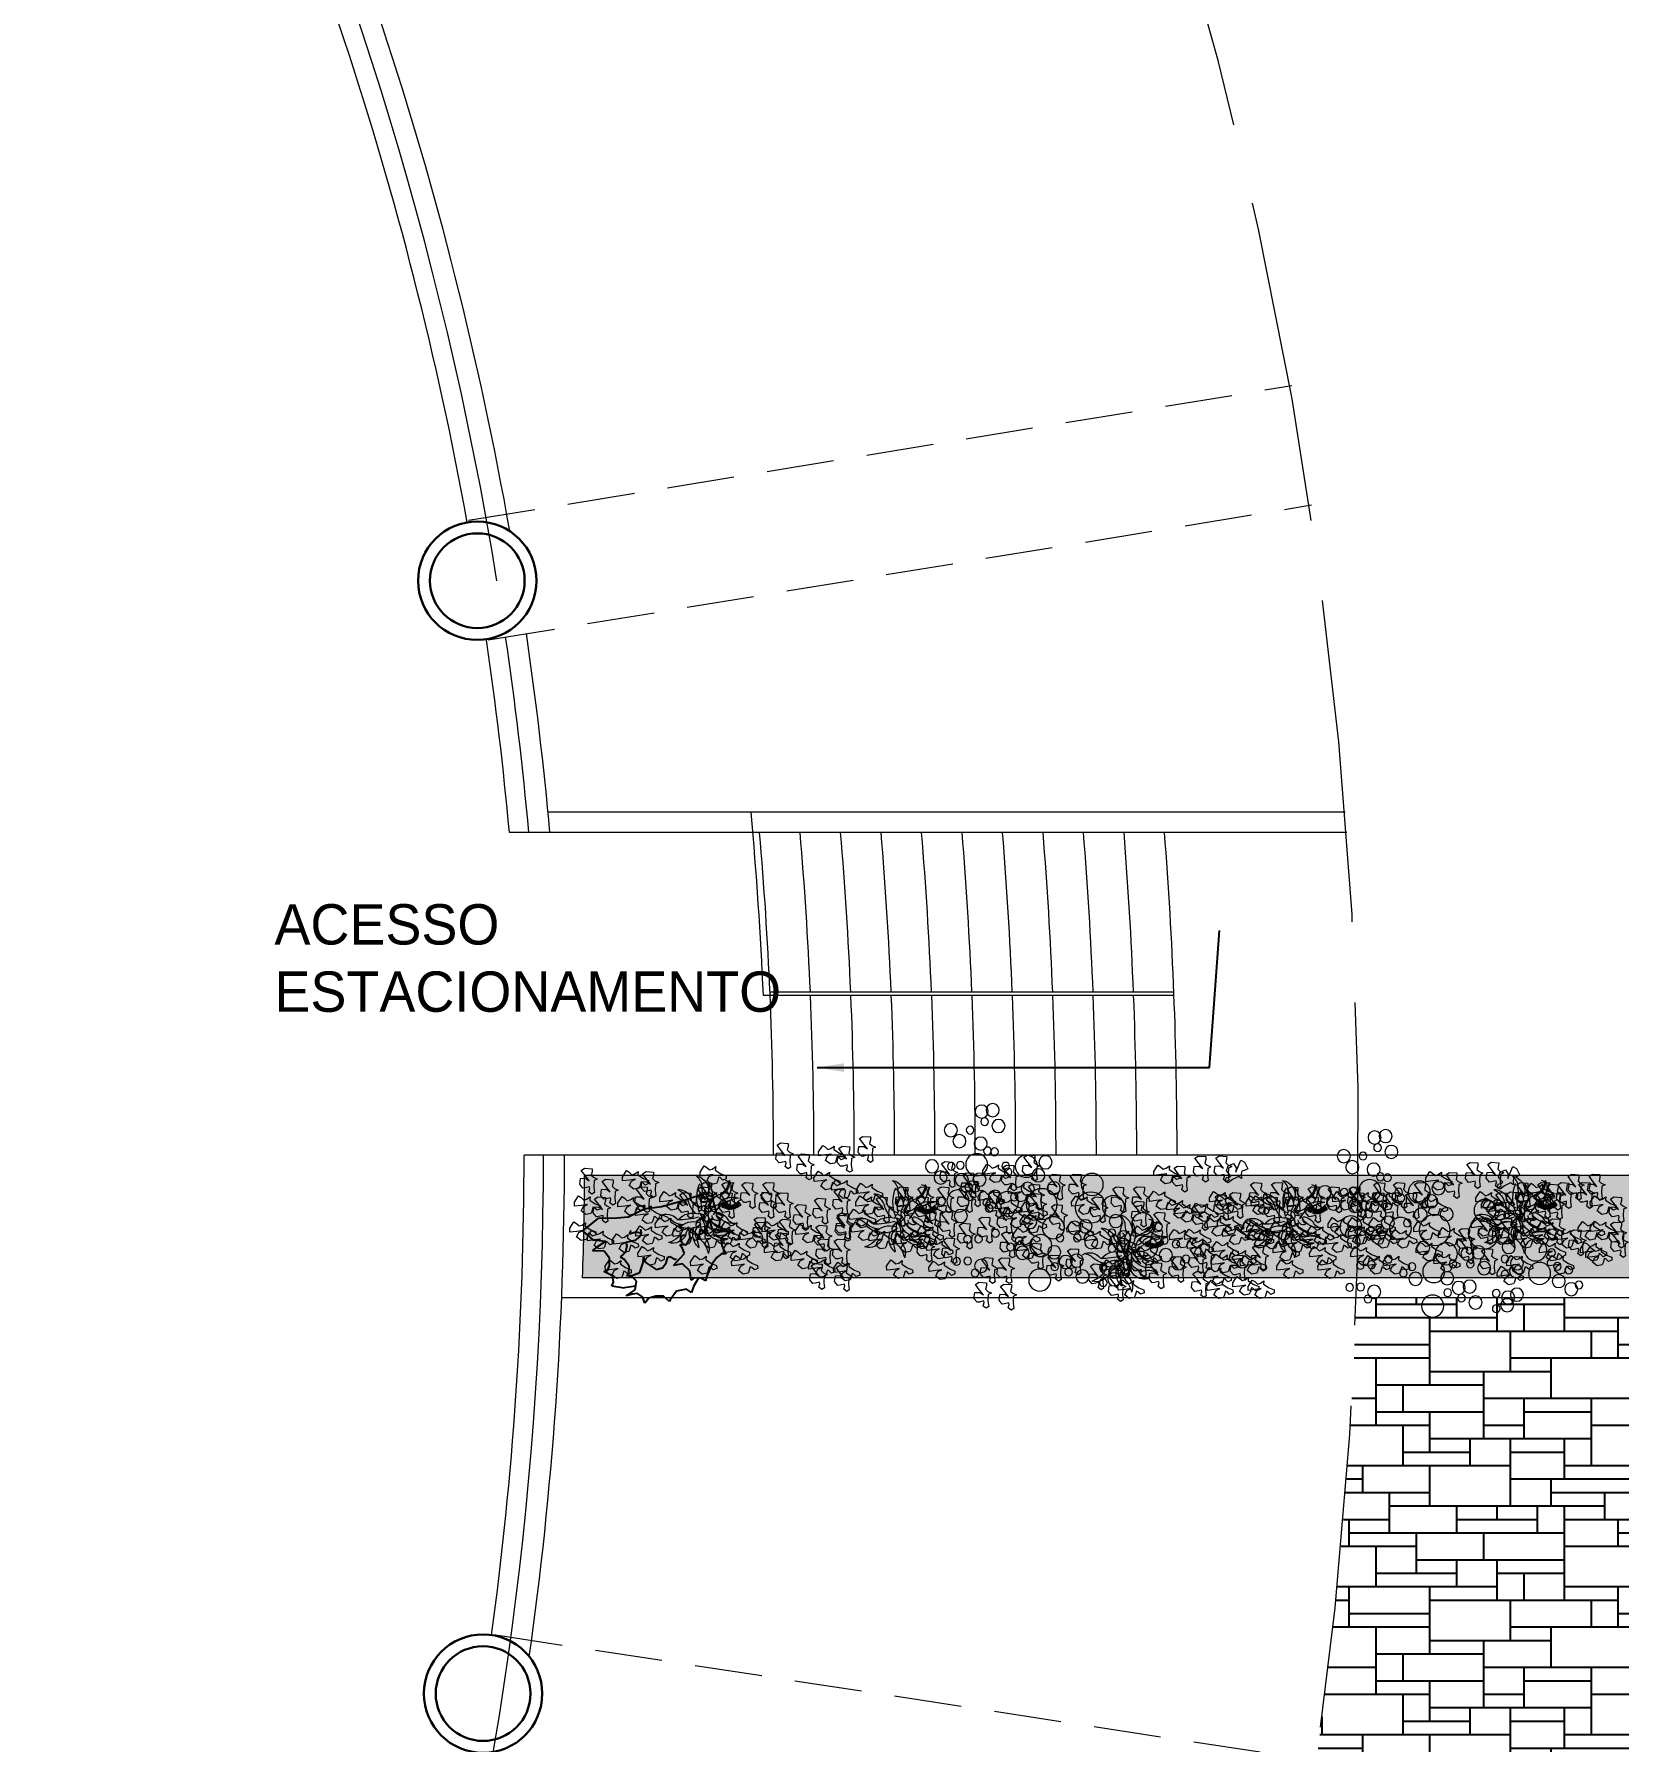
# Model space of a CAD drawing. Header units: millimetres. Extents: x 383 to 523, y 252 to 344.
# Drawn here: x 450.79 to 462.57, y 292.88 to 305.58 of the extents above; entities that cross this region are included whole.
import ezdxf

# ---------------------------------------------------------------- set-up
doc = ezdxf.new("R2010")
doc.units = ezdxf.units.MM
doc.header["$MEASUREMENT"] = 0
doc.linetypes.add('ACAD_ISO02W100', pattern=[15, 12, -3])
doc.linetypes.add('DASHED', pattern=[0.75, 0.5, -0.25])
for name, color, linetype in [('alberi', 74, 'Continuous'), ('muebles', 193, 'Continuous'), ('Terreno', 41, 'Continuous')]:
    doc.layers.add(name, color=color, linetype=linetype)
for name, color, linetype, lineweight in [('cubierta', 1, 'ACAD_ISO02W100', 15), ('muros', 5, 'Continuous', 30), ('plantas', 76, 'Continuous', 15)]:
    doc.layers.add(name, color=color, linetype=linetype, lineweight=lineweight)
doc.dimstyles.new('ISO-25', dxfattribs={"dimtxt": 0.2, "dimasz": 0.2, "dimexe": 0.5, "dimexo": 0.2, "dimgap": 0.2, "dimtad": 1, "dimdsep": 46, "dimtxsty": 'Standard', "dimcen": 0.2, "dimadec": 0, "dimazin": 0, "dimtfac": 1, "dimtmove": 0, "dimatfit": 3, "dimfxl": 1, "dimarcsym": 0})

# ---------------------------------------------------------------- blocks, each defined once
blk = doc.blocks.new('BRANCHS', base_point=(1.4853, 0.588))
for p, q in [((1.5146, 0.6522), (1.4864, 0.6366)), ((1.5313, 0.6501), (1.5146, 0.6522)), ((1.4971, 0.6014), (1.4858, 0.588)), ((1.4858, 0.588), (1.5005, 0.5883)), ((1.4864, 0.6366), (1.4921, 0.6254)), ((1.4921, 0.6254), (1.5019, 0.6135)), ((1.5019, 0.6135), (1.4971, 0.6014)), ((1.5005, 0.5883), (1.5139, 0.5633)), ((1.5199, 0.5964), (1.5255, 0.6211)), ((1.5292, 0.6122), (1.5199, 0.5964)), ((1.5255, 0.6211), (1.5313, 0.6501)), ((1.5487, 0.6203), (1.5292, 0.6122)), ((1.5482, 0.5759), (1.5568, 0.5791)), ((1.5622, 0.5996), (1.5487, 0.6203)), ((1.5568, 0.5791), (1.5622, 0.5996)), ((1.5139, 0.5633), (1.5211, 0.5412)), ((1.5211, 0.5412), (1.5336, 0.5396)), ((1.5291, 0.572), (1.5482, 0.5759)), ((1.5308, 0.5654), (1.5291, 0.572)), ((1.5407, 0.5536), (1.5308, 0.5654)), ((1.5336, 0.5396), (1.5407, 0.5536))]:
    blk.add_line(p, q)
blk = doc.blocks.new('plantita')
at = {"layer": 'plantas'}
for p, q in [((-0.273, 0.117), (-0.273, 0.122)), ((-0.267, 0.115), (-0.273, 0.117)), ((-0.26, 0.112), (-0.267, 0.115)), ((-0.257, 0.107), (-0.26, 0.112)), ((-0.253, 0.104), (-0.257, 0.107)), ((-0.251, 0.102), (-0.253, 0.104)), ((-0.245, 0.096), (-0.251, 0.102)), ((-0.242, 0.093), (-0.245, 0.096)), ((-0.237, 0.092), (-0.242, 0.093)), ((-0.233, 0.091), (-0.237, 0.092)), ((-0.228, 0.087), (-0.233, 0.091)), ((-0.224, 0.085), (-0.228, 0.087)), ((-0.211, 0.08), (-0.224, 0.085)), ((-0.202, 0.08), (-0.211, 0.08)), ((-0.197, 0.079), (-0.202, 0.08)), ((-0.193, 0.08), (-0.197, 0.079)), ((-0.19, 0.082), (-0.193, 0.08)), ((-0.188, 0.085), (-0.19, 0.082)), ((-0.18, 0.082), (-0.188, 0.085)), ((-0.175, 0.081), (-0.18, 0.082)), ((-0.175, 0.093), (-0.173, 0.084)), ((-0.173, 0.084), (-0.175, 0.081))]:
    blk.add_line(p, q, dxfattribs=at)
for points in [[(-0.032, 0.012), (-0.037, 0.016), (-0.039, 0.023), (-0.039, 0.03), (-0.038, 0.037), (-0.036, 0.045), (-0.033, 0.049), (-0.021, 0.061), (-0.018, 0.063), (-0.012, 0.063), (-0.01, 0.063), (-0.01, 0.057), (-0.007, 0.051), (-0.007, 0.043), (-0.01, 0.035), (-0.016, 0.026), (-0.019, 0.019), (-0.026, 0.015), (-0.03, 0.012)], [(-0.03, 0.008), (-0.034, 0), (-0.036, -0.03), (-0.035, -0.044), (-0.027, -0.045), (-0.019, -0.045), (-0.014, -0.043), (-0.012, -0.035), (-0.009, -0.024), (-0.01, -0.013), (-0.015, -0.003), (-0.019, 0.001), (-0.023, 0.005), (-0.026, 0.008)], [(-0.012, 0.027), (0.001, 0.034), (0.01, 0.039), (0.018, 0.041), (0.022, 0.04), (0.026, 0.037), (0.034, 0.032), (0.035, 0.026), (0.034, 0.02), (0.03, 0.017), (0.017, 0.015), (0.012, 0.01), (0.002, 0.008), (-0.002, 0.01), (-0.005, 0.013), (-0.007, 0.017), (-0.009, 0.019)]]:
    blk.add_lwpolyline(points, close=True, dxfattribs=at)
for centre, radius, start, end in [((-0.077, 0.21), 0.125, 153.5391, 223.962), ((-0.104, 0.246), 0.0874, 167.4479, 255.0147), ((-0.228, 0.394), 0.147, 284.7131, 296.7237), ((0.078, 0.181), 0.117, 101.617, 186.8845), ((0.116, 0.213), 0.102, 126.9861, 180.7289), ((-0.217, -0.013), 0.152, 53.0599, 105.7112), ((-0.283, -0.105), 0.239, 28.3769, 83.876), ((-0.299, 0.194), 0.0899, 5.0469, 36.1288), ((-0.111, 0.246), 0.107, 204.4948, 214.7652), ((-0.234, 0.232), 0.0495, 16.7652, 24.3346), ((-0.053, 0.279), 0.138, 194.0519, 238.3122), ((-0.164, 0.033), 0.134, 35.0246, 73.6921), ((0.114, 0.153), 0.177, 148.2488, 216.5255), ((0.144, -0.001), 0.258, 134.938, 142.6131), ((0.187, 0.209), 0.227, 170.542, 201.1552), ((0.107, -0.061), 0.274, 121.6347, 122.1115), ((0.048, 0.118), 0.0736, 135.3248, 226.3862), ((-0.09, 0.095), 0.108, 342.843, 47.1347), ((-0.263, 0.237), 0.277, 342.2958, 354.767), ((-0.023, 0.206), 0.0723, 295.1661, 319.3798), ((-0.004, 0.16), 0.106, 279.8779, 353.108), ((-0.229, 0.133), 0.28, 339.1173, 22.6436), ((0.144, -0.001), 0.258, 115.4665, 115.9893), ((0.193, 0.085), 0.111, 90.4171, 146.1602), ((0.274, 0.045), 0.172, 118.489, 158.0231), ((-0.245, 0.079), 0.0284, 112.7398, 190.3897), ((-0.237, 0.075), 0.0275, 116.6721, 194.0333), ((-0.236, 0.075), 0.0228, 112.5504, 206.9422), ((-0.22, 0.073), 0.0307, 136.6034, 206.3205), ((-0.215, 0.071), 0.0307, 136.6034, 206.3205), ((-0.145, 0.063), 0.0928, 163.5395, 184.3955), ((-0.142, 0.062), 0.0928, 163.5395, 184.5658), ((-0.142, 0.062), 0.0894, 163.7575, 186.8812), ((-0.225, 0.115), 0.172, 267.7476, 321.2144), ((-0.142, 0.062), 0.0821, 164.0382, 188.9924), ((-0.142, 0.062), 0.0776, 164.0633, 190.3671), ((-0.142, 0.062), 0.072, 163.8952, 192.1178), ((-0.142, 0.062), 0.0651, 163.304, 194.4006), ((-0.142, 0.062), 0.0633, 163.0552, 195.0433), ((-0.142, 0.062), 0.0533, 160.8076, 198.7902), ((-0.142, 0.062), 0.0485, 158.9594, 200.8304), ((-0.142, 0.062), 0.0441, 156.5672, 202.9161), ((-0.142, 0.062), 0.0408, 154.1685, 204.6439), ((-0.272, -0.018), 0.146, 43.6611, 51.4331), ((-0.093, -0.07), 0.0957, 92.9425, 156.8692), ((-0.153, 0.119), 0.0341, 229.9367, 302.3549), ((-0.142, 0.062), 0.0332, 142.2968, 209.0109), ((-0.139, 0.063), 0.0306, 140.4544, 206.5318), ((-0.088, 0.1), 0.0806, 192.9588, 201.267), ((-0.133, 0.068), 0.0265, 143.7017, 212.768), ((-0.131, 0.072), 0.0229, 145.8589, 220.9751), ((-0.126, 0.076), 0.0224, 162.4737, 230.6416), ((-0.105, 0.093), 0.04, 205.8988, 227.1283), ((-0.171, 0.045), 0.146, 284.9091, 343.4923), ((-0.063, 0.138), 0.0694, 205.6891, 277.7335), ((-0.121, -0.001), 0.0234, 258.4045, 11.5664), ((-0.099, 0.002), 0.0372, 224.7644, 2.2115), ((-0.151, 0.02), 0.153, 287.2547, 357.0987), ((-0.054, -0.008), 0.0451, 69.946, 165.7435), ((-0.054, -0.008), 0.0451, 21.6357, 38.8098), ((-0.04, 0.012), 0.0369, 321.7096, 358.4901), ((-0.04, 0.012), 0.0369, 27.6949, 36.0194), ((-0.229, 0.133), 0.28, 324.5413, 335.5013), ((-0.06, 0.028), 0.0794, 9.3427, 38.5733), ((-0.087, -0.057), 0.113, 324.0267, 30.8811), ((-0.06, 0.028), 0.0794, 328.3667, 350.2391), ((0.084, 0.115), 0.108, 241.5751, 247.3389), ((0.081, -0.121), 0.142, 41.3853, 107.5814), ((-0.063, 0.157), 0.184, 313.3528, 345.1508), ((0.277, -0.087), 0.1, 57.975, 145.0829), ((0.357, -0.152), 0.166, 104.0666, 132.5108), ((-0.236, 0.015), 0.0723, 273.7272, 319.3798), ((-0.156, -0.174), 0.0806, 74.2068, 153.3837), ((-0.155, -0.257), 0.14, 69.3378, 121.0458), ((-0.129, -0.076), 0.108, 241.5751, 9.8523), ((-0.165, -0.085), 0.0871, 259.4279, 343.4055), ((-0.061, -0.15), 0.0508, 336.1286, 57.7425), ((0.08, -0.082), 0.0864, 138.2792, 209.0341), ((-0.056, -0.131), 0.0885, 313.2863, 25.2769), ((0.14, 0.094), 0.162, 220.0094, 237.3637), ((0.113, 0.052), 0.147, 229.8122, 296.7237), ((0.074, -0.19), 0.148, 41.4967, 106.8231), ((-0.01, -0.131), 0.0728, 332.1924, 51.7717), ((0.187, 0.551), 0.581, 255.1517, 270.8527), ((-0.036, -0.132), 0.117, 351.7307, 21.1992), ((0.042, -0.148), 0.0899, 5.0469, 36.1288), ((0.106, -0.11), 0.0495, 16.7652, 24.3346), ((0.288, -0.062), 0.138, 194.0519, 258.992), ((0.14, 0.094), 0.162, 276.3019, 310.3539), ((0.285, -0.051), 0.112, 186.8686, 200.0209), ((0.285, -0.051), 0.112, 162.4281, 168.8355), ((0.381, -0.13), 0.206, 160.6274, 168.8698), ((0.381, -0.13), 0.206, 142.4994, 144.2127), ((0.071, -0.243), 0.112, 140.1168, 200.0209), ((0.168, -0.321), 0.206, 142.4994, 168.8698), ((-0.046, -0.141), 0.126, 310.3107, 356.5359), ((0.28, -0.264), 0.246, 156.2474, 173.601), ((0.229, -0.096), 0.107, 204.4948, 287.3758)]:
    blk.add_arc(centre, radius, start, end, dxfattribs=at)
blk = doc.blocks.new('cespugliof')
at = {"layer": 'alberi'}
for p, q in [((-0.307, 0.479), (-0.286, 0.509)), ((-0.286, 0.509), (-0.258, 0.487)), ((-0.229, 0.492), (-0.193, 0.522)), ((-0.193, 0.522), (-0.168, 0.553)), ((-0.168, 0.553), (-0.14, 0.527)), ((-0.14, 0.527), (-0.067, 0.522)), ((-0.067, 0.522), (-0.006, 0.561)), ((-0.006, 0.561), (0.002, 0.57)), ((0.002, 0.57), (0.031, 0.531)), ((0.031, 0.531), (0.084, 0.518)), ((0.084, 0.518), (0.137, 0.518)), ((0.137, 0.518), (0.173, 0.54)), ((0.173, 0.54), (0.177, 0.5)), ((-0.408, 0.392), (-0.364, 0.422)), ((-0.364, 0.422), (-0.307, 0.479)), ((-0.258, 0.487), (-0.213, 0.474)), ((-0.246, 0.483), (-0.229, 0.492)), ((-0.213, 0.474), (-0.189, 0.483)), ((-0.189, 0.483), (-0.197, 0.427)), ((-0.197, 0.427), (-0.197, 0.427)), ((-0.197, 0.427), (-0.16, 0.374)), ((-0.189, 0.483), (-0.189, 0.483)), ((0.177, 0.5), (0.206, 0.474)), ((0.214, 0.448), (0.189, 0.4)), ((0.298, 0.416), (0.205, 0.427)), ((0.206, 0.474), (0.242, 0.47)), ((0.287, 0.47), (0.214, 0.448)), ((0.242, 0.47), (0.287, 0.47)), ((0.298, 0.416), (0.367, 0.391)), ((-0.469, 0.361), (-0.477, 0.387)), ((-0.477, 0.387), (-0.445, 0.379)), ((-0.473, 0.287), (-0.465, 0.331)), ((-0.465, 0.331), (-0.469, 0.361)), ((-0.445, 0.379), (-0.408, 0.392)), ((-0.152, 0.339), (-0.193, 0.318)), ((-0.193, 0.318), (-0.189, 0.287)), ((-0.16, 0.374), (-0.095, 0.37)), ((-0.095, 0.37), (-0.152, 0.339)), ((-0.116, 0.335), (-0.128, 0.339)), ((-0.087, 0.313), (-0.116, 0.335)), ((-0.071, 0.313), (-0.087, 0.313)), ((-0.05, 0.344), (-0.071, 0.313)), ((-0.014, 0.366), (-0.05, 0.344)), ((0.031, 0.366), (-0.014, 0.366)), ((0.092, 0.305), (0.031, 0.366)), ((0.149, 0.357), (0.108, 0.305)), ((0.202, 0.361), (0.149, 0.357)), ((0.189, 0.4), (0.21, 0.37)), ((0.246, 0.352), (0.202, 0.361)), ((0.21, 0.37), (0.246, 0.352)), ((0.214, 0.305), (0.234, 0.352)), ((0.349, 0.37), (0.342, 0.332)), ((0.342, 0.332), (0.395, 0.293)), ((0.367, 0.391), (0.349, 0.37)), ((-0.551, 0.261), (-0.473, 0.287)), ((-0.498, 0.244), (-0.551, 0.261)), ((-0.477, 0.23), (-0.502, 0.178)), ((-0.453, 0.23), (-0.498, 0.244)), ((-0.429, 0.222), (-0.453, 0.23)), ((-0.425, 0.165), (-0.429, 0.222)), ((-0.38, 0.226), (-0.425, 0.165)), ((-0.319, 0.235), (-0.38, 0.226)), ((-0.38, 0.226), (-0.38, 0.226)), ((-0.286, 0.187), (-0.319, 0.235)), ((-0.319, 0.235), (-0.319, 0.235)), ((-0.266, 0.209), (-0.286, 0.187)), ((-0.262, 0.235), (-0.266, 0.209)), ((-0.225, 0.27), (-0.262, 0.235)), ((-0.177, 0.261), (-0.225, 0.27)), ((-0.197, 0.226), (-0.205, 0.191)), ((-0.197, 0.257), (-0.197, 0.226)), ((-0.189, 0.287), (-0.177, 0.261)), ((-0.177, 0.261), (-0.177, 0.261)), ((0.096, 0.274), (0.092, 0.305)), ((0.108, 0.305), (0.096, 0.274)), ((0.189, 0.183), (0.21, 0.217)), ((0.21, 0.217), (0.23, 0.226)), ((0.214, 0.287), (0.214, 0.305)), ((0.23, 0.257), (0.214, 0.287)), ((0.254, 0.235), (0.23, 0.257)), ((0.23, 0.226), (0.254, 0.235)), ((0.344, 0.271), (0.329, 0.226)), ((0.329, 0.226), (0.354, 0.178)), ((0.367, 0.294), (0.344, 0.271)), ((0.395, 0.293), (0.367, 0.294)), ((-0.502, 0.178), (-0.53, 0.165)), ((-0.53, 0.165), (-0.49, 0.135)), ((-0.49, 0.135), (-0.49, 0.087)), ((0.063, 0.108), (0.067, 0.135)), ((0.067, 0.135), (0.084, 0.152)), ((0.1, 0.117), (0.071, 0.13)), ((0.084, 0.152), (0.124, 0.165)), ((0.104, 0.117), (0.1, 0.117)), ((0.149, 0.117), (0.104, 0.117)), ((0.124, 0.165), (0.132, 0.165)), ((0.132, 0.165), (0.189, 0.161)), ((0.132, 0.1), (0.149, 0.117)), ((0.189, 0.161), (0.189, 0.183)), ((0.385, 0.14), (0.324, 0.123)), ((0.354, 0.178), (0.432, 0.158)), ((0.432, 0.158), (0.385, 0.14)), ((-0.49, 0.087), (-0.49, 0.065))]:
    blk.add_line(p, q, dxfattribs=at)
at = {"layer": 'alberi', "color": 74}
blk.add_lwpolyline([(-0.49, 0.065), (-0.409, 0.007), (-0.293, 0.014), (-0.123, 0.014), (0, 0), (0.123, 0.02), (0.204, 0.007), (0.334, -0.02), (0.463, 0.027), (0.409, 0.095), (0.324, 0.123)], dxfattribs=at)
blk = doc.blocks.new('planta')
at = {"layer": 'plantas', "lineweight": 0}
for centre, radius in [((0.218, 0.467), 0.0488), ((0.261, 0.585), 0.0488), ((0.321, 0.499), 0.0286), ((0.343, 0.574), 0.0488), ((0.35, 0.336), 0.0488), ((0.429, 0.436), 0.0286), ((0.508, 0.354), 0.0488), ((0.572, 0.436), 0.0488), ((0.247, 0.275), 0.0286), ((0.3, 0.282), 0.0286), ((0.379, 0.179), 0.0822), ((-0.132, 0.197), 0.0488), ((-0.079, 0.1), 0.0488), ((0.011, 0.168), 0.0822), ((0.147, 0.125), 0.0286), ((0.164, 0.168), 0.0286), ((0.501, 0.175), 0.0286), ((0.569, 0.167), 0.0286), ((0.648, 0.084), 0.0488), ((0.712, 0.167), 0.0488), ((-0.479, 0.032), 0.0822), ((-0.193, 0.004), 0.0488), ((-0.104, -0.114), 0.115), ((0, 0), 0.0488), ((0.358, 0.068), 0.0488), ((0.387, 0.006), 0.0286), ((0.44, 0.013), 0.0286), ((0.49, 0.066), 0.0488), ((-0.637, -0.132), 0.0822), ((-0.468, -0.139), 0.115), ((0.151, -0.102), 0.0822), ((0.1, -0.061), 0.0286), ((0.244, -0.059), 0.0488), ((0.287, -0.145), 0.0286), ((0.305, -0.102), 0.0286), ((0.519, -0.091), 0.0822), ((0.641, -0.094), 0.0286), ((-0.973, -0.282), 0.0286), ((-0.855, -0.261), 0.0822), ((-0.654, -0.24), 0.0488), ((-0.429, -0.279), 0.0488), ((-0.347, -0.29), 0.0488), ((-0.19, -0.29), 0.0822), ((-0.018, -0.247), 0.0488), ((0.498, -0.202), 0.0488), ((-1.016, -0.383), 0.0286), ((-0.883, -0.436), 0.0822), ((-0.715, -0.361), 0.0488), ((-0.708, -0.418), 0.0488), ((-0.626, -0.329), 0.0286), ((-0.472, -0.397), 0.0488), ((-0.368, -0.365), 0.0286), ((-0.24, -0.365), 0.0286), ((-0.097, -0.422), 0.0822), ((0.064, -0.386), 0.0286), ((0.24, -0.33), 0.0286), ((0.366, -0.372), 0.0286), ((0.448, -0.376), 0.0286), ((-1.176, -0.522), 0.0286), ((-1.119, -0.554), 0.0488), ((-1.101, -0.411), 0.0286), ((-1.026, -0.493), 0.0488), ((-0.626, -0.443), 0.0286), ((-0.364, -0.534), 0.0488), ((-0.282, -0.544), 0.0488), ((-0.197, -0.472), 0.0488), ((0.039, -0.476), 0.0488), ((0.129, -0.433), 0.0286), ((-0.715, -0.594), 0.0488), ((-0.65, -0.616), 0.0488), ((-0.643, -0.673), 0.0488), ((-0.561, -0.584), 0.0286), ((-0.407, -0.652), 0.0488), ((-0.303, -0.619), 0.0286), ((-0.2, -0.579), 0.0286), ((-0.089, -0.679), 0.0822), ((0.346, -0.573), 0.0488), ((0.392, -0.626), 0.0286), ((0.446, -0.537), 0.0286), ((0.528, -0.54), 0.0286), ((-0.561, -0.698), 0.0286)]:
    blk.add_circle(centre, radius, dxfattribs=at)

msp = doc.modelspace()

# ---------------------------------------------------------------- hatches: boundary and pattern name
at = {"layer": 'muebles'}
h = msp.add_hatch(dxfattribs=at)
h.set_pattern_fill('CUTSTONE', color=256, scale=2, style=0, pattern_type=2)
h.set_pattern_definition([(0, (174.1632, 120.0362), (0, 2), [1.5, -0.5]), (0, (174.1632, 120.1362), (0, 2), [-0.6, 0.6, -0.3, 0.5]), (0, (174.1632, 120.2362), (0, 2), [-0.9, 1.1]), (0, (174.1632, 120.3362), (0, 2), [0.9, -1.1]), (0, (174.1632, 120.4362), (0, 2), [-0.4, 1.6]), (0, (174.1632, 120.5362), (0, 2), [0.7, -0.5, 0.6, -0.2]), (0, (174.8632, 120.6362), (0, 2), [1.6, -0.4]), (0, (174.0632, 120.7362), (0, 2), [1.1, -0.9]), (0, (173.7632, 120.8362), (0, 2), [0.9, -1.1]), (0, (174.1632, 120.9362), (0, 2), [1.6, -0.4]), (0, (174.1632, 121.0362), (0, 2), [-0.8, 0.5, -0.3, 0.4]), (0, (175.1632, 121.1362), (0, 2), [1.2, -0.8]), (0, (174.3632, 121.2362), (0, 2), [0.8, -0.4, 0.3, -0.5]), (0, (174.7632, 121.3362), (0, 2), [0.8, -0.3, 0.5, -0.4]), (0, (175.5632, 121.4362), (0, 2), [1.2, -0.8]), (0, (174.7632, 121.5362), (0, 2), [0.8, -1.2]), (0, (175.1632, 121.6362), (0, 2), [0.9, -1.1]), (0, (175.1632, 121.7362), (0, 2), [-0.6, 1.4]), (0, (174.5632, 121.8362), (0, 2), [0.6, -1.4]), (0, (175.1632, 121.9362), (0, 2), [1.4, -0.6]), (90, (174.1632, 120.8362), (-2, 1e-16), [0.3, -0.8, 0.7, -0.2]), (90, (174.3632, 120.9362), (-2, 1e-16), [0.5, -0.3, 0.2, -1]), (90, (174.4632, 120.5362), (-2, 1e-16), [0.2, -1.8]), (90, (174.5632, 120.3362), (-2, 1e-16), [0.2, -1.2, 0.3, -0.3]), (90, (174.6632, 120.7362), (-2, 1e-16), [0.2, -1.8]), (90, (174.7632, 120.0362), (-2, 1e-16), [0.3, -0.9, 0.5, -0.3]), (90, (174.8632, 120.4362), (-2, 1e-16), [0.3, -1.7]), (90, (174.9632, 120.9362), (-2, 1e-16), [0.3, -0.1, 0.2, -1.4]), (90, (175.0632, 120.1362), (-2, 1e-16), [0.3, -1.7]), (90, (175.1632, 120.6362), (-2, 1e-16), [0.3, -0.1, 0.3, -0.2, 0.5, -0.6]), (90, (175.3632, 120.6362), (-2, 1e-16), [-1.4, 0.2, -0.2, 0.2]), (90, (175.4632, 120.9362), (-2, 1e-16), [0.2, -1.8]), (90, (175.5632, 120.2362), (-2, 1e-16), [0.2, -0.7, 0.5, -0.6]), (90, (175.6632, 120.5362), (-2, 1e-16), [0.1, -1.3, 0.3, -0.3]), (90, (175.7632, 120.6362), (-2, 1e-16), [0.5, -0.5, 0.3, -0.7]), (90, (175.8632, 121.1362), (-2, 1e-16), [0.3, -0.5, 0.2, -1]), (90, (175.9632, 120.4362), (-2, 1e-16), [0.2, -1.8]), (90, (176.0632, 120.6362), (-2, 1e-16), [0.2, -0.6, 0.3, -0.9])])
h.paths.add_polyline_path([(471.596, 295.123), (470.535, 296.184), (460.618, 296.184, -0.057318), (459.536, 288.894), (462.451, 285.979)])
at = {"layer": 'plantas'}
h = msp.add_hatch(dxfattribs=at)
h.set_pattern_fill('AR-SAND', color=256, scale=0.005, style=0)
h.set_pattern_definition([(37.5, (217.37595, 164.17834), (-0.00800016, 0.24470662), [0, -0.19304, 0, -0.2159, 0, -0.206375]), (7.5, (217.37595, 164.17834), (0.22476164, 0.35841255), [0, -0.10414, 0, -0.17399, 0, -0.066675]), (327.5, (217.21974, 164.17834), (0.39549619, 0.0007186), [0, -0.0635, 0, -0.2286, 0, -0.29845]), (317.5, (217.21974, 164.17834), (0.38177823, 0.11146466), [0, -0.03175, 0, -0.14986, 0, -0.17145])])
h.paths.add_polyline_path([(471.233, 297.095), (460.635, 297.095, -0.005897), (460.623, 296.334), (470.473, 296.334)])
h.paths.add_polyline_path([(460.485, 297.095), (457.43, 297.095, -0.006469), (457.416, 296.334), (460.473, 296.334, 0.005924)])
h.paths.add_polyline_path([(460.635, 297.095), (460.485, 297.095, -0.005924), (460.473, 296.334), (460.623, 296.334, 0.005897)])
h.paths.add_polyline_path([(457.43, 297.095), (454.881, 297.095, -0.007084), (454.866, 296.334), (457.416, 296.334, 0.006469)])

# ---------------------------------------------------------------- linework, layer by layer
at = {"layer": 'cubierta', "linetype": 'ACAD_ISO02W100', "lineweight": 18, "ltscale": 0.2}
msp.add_arc((428.383, 297.242), 32.252, 181.8805, 44.9344, dxfattribs=at)
at = {"layer": 'muros', "linetype": 'DASHED', "lineweight": 13}
for p, q in [((454.017, 301.965), (460.139, 302.967)), ((454.163, 301.076), (460.284, 302.079)), ((454.22, 293.679), (460.353, 292.739))]:
    msp.add_line(p, q, dxfattribs=at)
at = {"layer": 'muros', "lineweight": 18}
for p, q in [((460.534, 299.795), (454.609, 299.795)), ((460.546, 299.645), (454.322, 299.645)), ((459.262, 298.432), (456.21, 298.432)), ((459.262, 298.457), (456.259, 298.457)), ((471.596, 297.245), (454.431, 297.245)), ((471.233, 297.095), (454.881, 297.095)), ((470.473, 296.334), (454.866, 296.334)), ((470.535, 296.184), (454.71, 296.184))]:
    msp.add_line(p, q, dxfattribs=at)
at = {"layer": 'muros'}
for centre, radius in [((454.083, 301.516), 0.44), ((454.083, 301.516), 0.352), ((454.126, 293.242), 0.44), ((454.126, 293.242), 0.352)]:
    msp.add_circle(centre, radius, dxfattribs=at)
at = {"layer": 'muros', "lineweight": 18}
for centre, radius, start, end in [((428.031, 297.243), 26.544, 9.2625, 72.9385), ((428.031, 297.243), 26.7, 10.008, 26.6188), ((428.031, 297.243), 26.4, 10.2683, 26.3585), ((428.031, 297.243), 26.4, 5.2195, 8.345), ((428.031, 297.243), 26.544, 5.1911, 8.3502), ((428.031, 297.243), 26.7, 5.1607, 8.3557), ((428.383, 297.242), 27.852, 2.4484, 5.2579), ((428.383, 297.242), 27.902, 0.0043, 4.9392), ((428.383, 297.242), 28.202, 2.4689, 4.8866), ((428.383, 297.242), 28.502, 2.4429, 4.835), ((428.383, 297.242), 28.802, 2.4174, 4.7845), ((428.383, 297.242), 29.102, 2.3925, 4.7351), ((428.383, 297.242), 29.402, 2.368, 4.6867), ((428.383, 297.242), 29.702, 2.3441, 4.6392), ((428.383, 297.242), 30.002, 2.3207, 4.5928), ((428.383, 297.242), 30.302, 2.2977, 4.5472), ((428.383, 297.242), 30.602, 2.2751, 4.5025), ((428.383, 297.242), 30.902, 0.0043, 4.4587), ((428.383, 297.242), 28.202, 0.0043, 2.418), ((428.383, 297.242), 28.502, 0.0043, 2.3926), ((428.383, 297.242), 28.802, 0.0043, 2.3676), ((428.383, 297.242), 29.102, 0.0043, 2.3432), ((428.383, 297.242), 29.402, 0.0043, 2.3193), ((428.383, 297.242), 29.702, 0.0043, 2.2959), ((428.383, 297.242), 30.002, 0.0043, 2.2729), ((428.383, 297.242), 30.302, 0.0043, 2.2504), ((428.383, 297.242), 30.602, 0.0043, 2.2283), ((428.031, 297.243), 26.544, 180, 0.0035), ((428.031, 297.243), 26.4, 352.2376, 0.0036), ((428.031, 297.243), 26.7, 351.9773, 0.0035), ((428.031, 297.243), 26.85, 358.0599, 359.6834)]:
    msp.add_arc(centre, radius, start, end, dxfattribs=at)

# ---------------------------------------------------------------- block references
at = {"layer": 'muros', "xscale": -1}
for name, p in [('planta', (458.175, 296.995)), ('planta', (461.096, 296.802)), ('plantita', (455.766, 296.794)), ('plantita', (461.832, 296.794)), ('plantita', (457.224, 296.762)), ('plantita', (460.124, 296.762)), ('plantita', (458.912, 296.507))]:
    msp.add_blockref(name, p, dxfattribs=at)
at = {"layer": 'plantas', "yscale": 1.756955723272085, "zscale": 1.75695572327217}
for p, xscale, rotation in [((456.433, 297.256), -1.756955723272107, 25.42945803203934), ((457.045, 297.305), -1.756955723272107, 25.42945803203934), ((456.589, 297.174), -1.756955723272107, 25.42945803203934), ((456.736, 297.313), -1.756955723272151, 85.42945803204161), ((456.89, 297.231), -1.756955723272107, 25.42945803203934), ((457.654, 297.117), -1.756955723272107, 25.42945803203934), ((458.266, 297.166), -1.756955723272107, 25.42945803203934), ((459.537, 297.158), -1.756955723272107, 25.42945803203934), ((459.692, 297.16), -1.756955723272107, 25.42945803203934), ((459.764, 297.072), -1.756955723272189, 325.4294580320392), ((461.714, 297.113), -1.756955723272107, 25.42945803203934), ((454.975, 297.068), -1.756955723272107, 25.42945803203934), ((455.131, 296.986), -1.756955723272107, 25.42945803203934), ((455.278, 297.125), -1.756955723272151, 85.42945803204161), ((455.432, 297.043), -1.756955723272107, 25.42945803203934), ((455.855, 297.161), -1.756955723272151, 85.42945803204161), ((456.702, 297.12), -1.756955723272151, 85.42945803204161), ((457.811, 297.035), -1.756955723272107, 25.42945803203934), ((457.957, 297.174), -1.756955723272151, 85.42945803204161), ((458.111, 297.092), -1.756955723272107, 25.42945803203934), ((458.455, 297.023), -1.756955723272107, 25.42945803203934), ((458.611, 297.025), -1.756955723272107, 25.42945803203934), ((459.228, 297.166), -1.756955723272151, 85.42945803204161), ((459.382, 297.084), -1.756955723272107, 25.42945803203934), ((461.25, 297.119), -1.756955723272151, 85.42945803204161), ((461.404, 297.037), -1.756955723272107, 25.42945803203934), ((461.559, 297.111), -1.756955723272107, 25.42945803203934), ((461.786, 297.025), -1.756955723272189, 325.4294580320392), ((462.311, 297.023), -1.756955723272107, 25.42945803203934), ((462.467, 297.025), -1.756955723272107, 25.42945803203934), ((455.385, 296.931), -1.756955723272107, 25.42945803203934), ((455.556, 296.969), -1.756955723272151, 85.42945803204161), ((455.709, 296.887), -1.756955723272107, 25.42945803203934), ((455.841, 296.929), -1.756955723272107, 25.42945803203934), ((455.864, 296.961), -1.756955723272107, 25.42945803203934), ((455.861, 296.969), -1.756955723272151, 85.42945803204161), ((456.015, 296.887), -1.756955723272107, 25.42945803203934), ((456.02, 296.963), -1.756955723272107, 25.42945803203934), ((456.17, 296.961), -1.756955723272107, 25.42945803203934), ((456.308, 296.887), -1.756955723272107, 25.42945803203934), ((456.326, 296.963), -1.756955723272107, 25.42945803203934), ((456.431, 296.886), -1.756955723272107, 25.42945803203934), ((456.856, 296.912), -1.756955723272107, 25.42945803203934), ((456.833, 297.057), -1.756955723272151, 85.42945803204161), ((457.018, 297.031), -1.756955723272151, 85.42945803204161), ((457.322, 296.929), -1.756955723272107, 25.42945803203934), ((457.477, 296.931), -1.756955723272107, 25.42945803203934), ((457.627, 296.929), -1.756955723272107, 25.42945803203934), ((457.783, 296.931), -1.756955723272107, 25.42945803203934), ((457.843, 296.974), -1.756955723272107, 25.42945803203934), ((457.923, 296.981), -1.756955723272151, 85.42945803204161), ((458, 296.892), -1.756955723272107, 25.42945803203934), ((458.146, 297.031), -1.756955723272151, 85.42945803204161), ((458.3, 296.949), -1.756955723272107, 25.42945803203934), ((458.314, 296.88), -1.756955723272107, 25.42945803203934), ((458.926, 296.929), -1.756955723272107, 25.42945803203934), ((459.081, 296.931), -1.756955723272107, 25.42945803203934), ((459.194, 296.973), -1.756955723272151, 85.42945803204161), ((459.642, 296.969), -1.756955723272151, 85.42945803204161), ((459.689, 296.872), -1.756955723272107, 25.42945803203934), ((459.795, 296.887), -1.756955723272107, 25.42945803203934), ((459.951, 296.961), -1.756955723272107, 25.42945803203934), ((460.106, 296.963), -1.756955723272107, 25.42945803203934), ((460.222, 296.929), -1.756955723272107, 25.42945803203934), ((460.378, 296.931), -1.756955723272107, 25.42945803203934), ((460.528, 296.929), -1.756955723272107, 25.42945803203934), ((460.558, 296.969), -1.756955723272151, 85.42945803204161), ((460.683, 296.931), -1.756955723272107, 25.42945803203934), ((460.712, 296.887), -1.756955723272107, 25.42945803203934), ((460.705, 296.969), -1.756955723272151, 85.42945803204161), ((460.859, 296.887), -1.756955723272107, 25.42945803203934), ((460.867, 296.961), -1.756955723272107, 25.42945803203934), ((460.864, 296.969), -1.756955723272151, 85.42945803204161), ((460.948, 296.882), -1.756955723272107, 25.42945803203934), ((461.014, 296.961), -1.756955723272107, 25.42945803203934), ((461.103, 296.884), -1.756955723272107, 25.42945803203934), ((461.17, 296.963), -1.756955723272107, 25.42945803203934), ((461.622, 296.969), -1.756955723272151, 85.42945803204161), ((461.775, 296.887), -1.756955723272107, 25.42945803203934), ((461.856, 296.892), -1.756955723272107, 25.42945803203934), ((461.931, 296.961), -1.756955723272107, 25.42945803203934), ((461.927, 296.969), -1.756955723272151, 85.42945803204161), ((462.002, 297.031), -1.756955723272151, 85.42945803204161), ((462.081, 296.887), -1.756955723272107, 25.42945803203934), ((462.086, 296.963), -1.756955723272107, 25.42945803203934), ((462.156, 296.949), -1.756955723272107, 25.42945803203934), ((462.17, 296.88), -1.756955723272107, 25.42945803203934), ((462.236, 296.961), -1.756955723272107, 25.42945803203934), ((462.392, 296.963), -1.756955723272107, 25.42945803203934), ((454.921, 296.937), -1.756955723272151, 85.42945803204161), ((455.075, 296.855), -1.756955723272107, 25.42945803203934), ((455.244, 296.932), -1.756955723272151, 85.42945803204161), ((455.375, 296.869), -1.756955723272151, 85.42945803204161), ((456.563, 296.798), -1.756955723272107, 25.42945803203934), ((456.709, 296.845), -1.756955723272107, 25.42945803203934), ((456.879, 296.733), -1.756955723272107, 25.42945803203934), ((456.965, 296.838), -1.756955723272151, 85.42945803204161), ((457.013, 296.937), -1.756955723272151, 85.42945803204161), ((457.167, 296.855), -1.756955723272107, 25.42945803203934), ((457.318, 296.937), -1.756955723272151, 85.42945803204161), ((457.472, 296.855), -1.756955723272107, 25.42945803203934), ((457.53, 296.748), -1.756955723272107, 25.42945803203934), ((457.547, 296.824), -1.756955723272107, 25.42945803203934), ((457.653, 296.746), -1.756955723272107, 25.42945803203934), ((458.078, 296.773), -1.756955723272107, 25.42945803203934), ((458.054, 296.918), -1.756955723272151, 85.42945803204161), ((458.113, 296.838), -1.756955723272151, 85.42945803204161), ((458.24, 296.892), -1.756955723272151, 85.42945803204161), ((458.47, 296.798), -1.756955723272107, 25.42945803203934), ((458.617, 296.937), -1.756955723272151, 85.42945803204161), ((458.771, 296.855), -1.756955723272107, 25.42945803203934), ((459.077, 296.823), -1.756955723272107, 25.42945803203934), ((459.233, 296.741), -1.756955723272107, 25.42945803203934), ((459.325, 296.91), -1.756955723272151, 85.42945803204161), ((459.38, 296.88), -1.756955723272151, 85.42945803204161), ((459.534, 296.798), -1.756955723272107, 25.42945803203934), ((459.51, 296.884), -1.756955723272151, 85.42945803204161), ((459.684, 296.943), -1.756955723272151, 85.42945803204161), ((459.914, 296.937), -1.756955723272151, 85.42945803204161), ((459.953, 296.937), -1.756955723272151, 85.42945803204161), ((460.067, 296.855), -1.756955723272107, 25.42945803203934), ((460.219, 296.937), -1.756955723272151, 85.42945803204161), ((460.373, 296.855), -1.756955723272107, 25.42945803203934), ((461.216, 296.926), -1.756955723272151, 85.42945803204161), ((461.664, 296.922), -1.756955723272151, 85.42945803204161), ((461.706, 296.896), -1.756955723272151, 85.42945803204161), ((461.968, 296.838), -1.756955723272151, 85.42945803204161), ((462.473, 296.937), -1.756955723272151, 85.42945803204161), ((462.627, 296.855), -1.756955723272107, 25.42945803203934), ((454.887, 296.744), -1.756955723272151, 85.42945803204161), ((455.377, 296.714), -1.756955723272151, 85.42945803204161), ((455.522, 296.777), -1.756955723272151, 85.42945803204161), ((455.653, 296.713), -1.756955723272151, 85.42945803204161), ((455.827, 296.777), -1.756955723272151, 85.42945803204161), ((455.958, 296.713), -1.756955723272151, 85.42945803204161), ((456.012, 296.746), -1.756955723272151, 85.42945803204161), ((456.261, 296.703), -1.756955723272107, 25.42945803203934), ((456.263, 296.668), -1.756955723272107, 25.42945803203934), ((456.317, 296.746), -1.756955723272151, 85.42945803204161), ((456.447, 296.689), -1.756955723272107, 25.42945803203934), ((456.566, 296.726), -1.756955723272151, 85.42945803204161), ((456.72, 296.644), -1.756955723272107, 25.42945803203934), ((456.875, 296.718), -1.756955723272107, 25.42945803203934), ((456.979, 296.744), -1.756955723272151, 85.42945803204161), ((457.284, 296.744), -1.756955723272151, 85.42945803204161), ((457.469, 296.714), -1.756955723272151, 85.42945803204161), ((457.784, 296.659), -1.756955723272107, 25.42945803203934), ((457.931, 296.705), -1.756955723272107, 25.42945803203934), ((458.186, 296.699), -1.756955723272151, 85.42945803204161), ((458.235, 296.798), -1.756955723272151, 85.42945803204161), ((458.583, 296.744), -1.756955723272151, 85.42945803204161), ((459.073, 296.714), -1.756955723272151, 85.42945803204161), ((459.608, 296.777), -1.756955723272151, 85.42945803204161), ((459.701, 296.789), -1.756955723272151, 85.42945803204161), ((459.739, 296.713), -1.756955723272151, 85.42945803204161), ((459.793, 296.626), -1.756955723272151, 265.4294580320416), ((459.88, 296.744), -1.756955723272151, 85.42945803204161), ((459.919, 296.744), -1.756955723272151, 85.42945803204161), ((460.098, 296.746), -1.756955723272151, 85.42945803204161), ((460.185, 296.744), -1.756955723272151, 85.42945803204161), ((460.369, 296.714), -1.756955723272151, 85.42945803204161), ((460.524, 296.777), -1.756955723272151, 85.42945803204161), ((460.655, 296.713), -1.756955723272151, 85.42945803204161), ((460.671, 296.777), -1.756955723272151, 85.42945803204161), ((460.675, 296.714), -1.756955723272151, 85.42945803204161), ((460.802, 296.713), -1.756955723272151, 85.42945803204161), ((460.83, 296.777), -1.756955723272151, 85.42945803204161), ((461.161, 296.746), -1.756955723272151, 85.42945803204161), ((461.344, 296.702), -1.756955723272151, 85.42945803204161), ((461.498, 296.62), -1.756955723272107, 25.42945803203934), ((461.588, 296.777), -1.756955723272151, 85.42945803204161), ((461.653, 296.694), -1.756955723272107, 25.42945803203934), ((461.719, 296.713), -1.756955723272151, 85.42945803204161), ((461.809, 296.696), -1.756955723272107, 25.42945803203934), ((461.893, 296.777), -1.756955723272151, 85.42945803204161), ((462.024, 296.713), -1.756955723272151, 85.42945803204161), ((462.078, 296.746), -1.756955723272151, 85.42945803204161), ((462.17, 296.692), -1.756955723272107, 25.42945803203934), ((462.326, 296.61), -1.756955723272107, 25.42945803203934), ((462.383, 296.746), -1.756955723272151, 85.42945803204161), ((462.473, 296.749), -1.756955723272151, 85.42945803204161), ((462.627, 296.667), -1.756955723272107, 25.42945803203934), ((455.018, 296.681), -1.756955723272151, 85.42945803204161), ((455.203, 296.655), -1.756955723272151, 85.42945803204161), ((455.838, 296.687), -1.756955723272151, 85.42945803204161), ((456.029, 296.592), -1.756955723272151, 85.42945803204161), ((456.144, 296.687), -1.756955723272151, 85.42945803204161), ((456.334, 296.592), -1.756955723272151, 85.42945803204161), ((456.419, 296.587), -1.756955723272107, 25.42945803203934), ((456.731, 296.543), -1.756955723272107, 25.42945803203934), ((456.855, 296.542), -1.756955723272107, 25.42945803203934), ((457.11, 296.681), -1.756955723272151, 85.42945803204161), ((457.295, 296.655), -1.756955723272151, 85.42945803204161), ((457.415, 296.681), -1.756955723272151, 85.42945803204161), ((457.483, 296.564), -1.756955723272107, 25.42945803203934), ((457.539, 296.607), -1.756955723272151, 85.42945803204161), ((457.668, 296.55), -1.756955723272107, 25.42945803203934), ((458.1, 296.594), -1.756955723272107, 25.42945803203934), ((458.201, 296.605), -1.756955723272151, 85.42945803204161), ((458.312, 296.51), -1.756955723272107, 25.42945803203934), ((458.714, 296.681), -1.756955723272151, 85.42945803204161), ((458.899, 296.655), -1.756955723272151, 85.42945803204161), ((458.97, 296.531), -1.756955723272107, 25.42945803203934), ((459.346, 296.688), -1.756955723272151, 85.42945803204161), ((459.501, 296.479), -1.756955723272107, 25.42945803203934), ((459.457, 296.691), -1.756955723272151, 85.42945803204161), ((459.477, 296.624), -1.756955723272151, 85.42945803204161), ((459.563, 296.505), -1.756955723272107, 25.42945803203934), ((459.663, 296.598), -1.756955723272151, 85.42945803204161), ((459.966, 296.496), -1.756955723272107, 25.42945803203934), ((459.924, 296.687), -1.756955723272151, 85.42945803204161), ((460.01, 296.681), -1.756955723272151, 85.42945803204161), ((460.115, 296.592), -1.756955723272151, 85.42945803204161), ((460.196, 296.655), -1.756955723272151, 85.42945803204161), ((460.316, 296.681), -1.756955723272151, 85.42945803204161), ((460.502, 296.655), -1.756955723272151, 85.42945803204161), ((460.841, 296.687), -1.756955723272151, 85.42945803204161), ((460.988, 296.687), -1.756955723272151, 85.42945803204161), ((461.178, 296.592), -1.756955723272151, 85.42945803204161), ((461.511, 296.551), -1.756955723272107, 25.42945803203934), ((461.904, 296.687), -1.756955723272151, 85.42945803204161), ((462.095, 296.592), -1.756955723272151, 85.42945803204161), ((462.21, 296.687), -1.756955723272151, 85.42945803204161), ((462.4, 296.592), -1.756955723272151, 85.42945803204161), ((462.64, 296.598), -1.756955723272107, 25.42945803203934), ((455.15, 296.462), -1.756955723272151, 85.42945803204161), ((455.394, 296.56), -1.756955723272151, 85.42945803204161), ((455.785, 296.494), -1.756955723272151, 85.42945803204161), ((456.09, 296.494), -1.756955723272151, 85.42945803204161), ((456.532, 296.533), -1.756955723272151, 85.42945803204161), ((456.685, 296.359), -1.756955723272107, 25.42945803203934), ((456.663, 296.47), -1.756955723272151, 85.42945803204161), ((456.848, 296.444), -1.756955723272151, 85.42945803204161), ((457.242, 296.462), -1.756955723272151, 85.42945803204161), ((457.556, 296.453), -1.756955723272151, 85.42945803204161), ((457.953, 296.404), -1.756955723272107, 25.42945803203934), ((458.077, 296.403), -1.756955723272107, 25.42945803203934), ((458.444, 296.422), -1.756955723272107, 25.42945803203934), ((458.59, 296.469), -1.756955723272107, 25.42945803203934), ((458.76, 296.357), -1.756955723272107, 25.42945803203934), ((458.846, 296.462), -1.756955723272151, 85.42945803204161), ((458.952, 296.454), -1.756955723272107, 25.42945803203934), ((459.076, 296.453), -1.756955723272107, 25.42945803203934), ((459.09, 296.56), -1.756955723272151, 85.42945803204161), ((459.207, 296.365), -1.756955723272107, 25.42945803203934), ((459.354, 296.412), -1.756955723272107, 25.42945803203934), ((459.657, 296.504), -1.756955723272151, 85.42945803204161), ((459.811, 296.423), -1.756955723272107, 25.42945803203934), ((459.793, 296.537), -1.756955723272151, 85.42945803204161), ((459.871, 296.494), -1.756955723272151, 85.42945803204161), ((460.142, 296.462), -1.756955723272151, 85.42945803204161), ((460.387, 296.56), -1.756955723272151, 85.42945803204161), ((460.448, 296.462), -1.756955723272151, 85.42945803204161), ((460.692, 296.56), -1.756955723272151, 85.42945803204161), ((460.787, 296.494), -1.756955723272151, 85.42945803204161), ((460.934, 296.494), -1.756955723272151, 85.42945803204161), ((461.31, 296.509), -1.756955723272151, 85.42945803204161), ((461.668, 296.469), -1.756955723272107, 25.42945803203934), ((461.851, 296.494), -1.756955723272151, 85.42945803204161), ((462.156, 296.494), -1.756955723272151, 85.42945803204161), ((462.439, 296.556), -1.756955723272151, 85.42945803204161), ((456.87, 296.345), -1.756955723272107, 25.42945803203934), ((458.905, 296.27), -1.756955723272107, 25.42945803203934), ((459.523, 296.3), -1.756955723272107, 25.42945803203934), ((459.609, 296.405), -1.756955723272151, 85.42945803204161), ((459.815, 296.338), -1.756955723272151, 85.42945803204161), ((461.78, 296.415), -1.756955723272151, 85.42945803204161), ((457.906, 296.22), -1.756955723272107, 25.42945803203934), ((458.092, 296.206), -1.756955723272107, 25.42945803203934), ((458.961, 296.313), -1.756955723272151, 85.42945803204161), ((459.623, 296.312), -1.756955723272151, 85.42945803204161), ((459.929, 296.312), -1.756955723272151, 85.42945803204161)]:
    msp.add_blockref('BRANCHS', p, dxfattribs=dict(at, xscale=xscale, rotation=rotation))
at = {"layer": 'plantas', "linetype": 'Continuous', "xscale": 1.045357735976154, "yscale": 1.247203751891618, "zscale": 1.045357735976154, "rotation": 195.4618070558189}
msp.add_blockref('cespugliof', (455.323, 296.843), dxfattribs=at)

# ---------------------------------------------------------------- texts
at = {"layer": 'Terreno', "linetype": 'Continuous'}
for s, p in [('ACESSO', (452.575, 298.811)), ('ESTACIONAMENTO', (452.575, 298.311))]:
    msp.add_text(s, height=0.3, dxfattribs=at).set_placement(p)

# ---------------------------------------------------------------- leaders
at = {"layer": 'muebles', "linetype": 'Continuous'}
msp.add_leader([(456.61, 297.896), (459.526, 297.896), (459.599, 298.916)], dimstyle='ISO-25', override={"dimgap": 0.2, "dimtad": 0}, dxfattribs=at)

doc.saveas('drawing.dxf')
